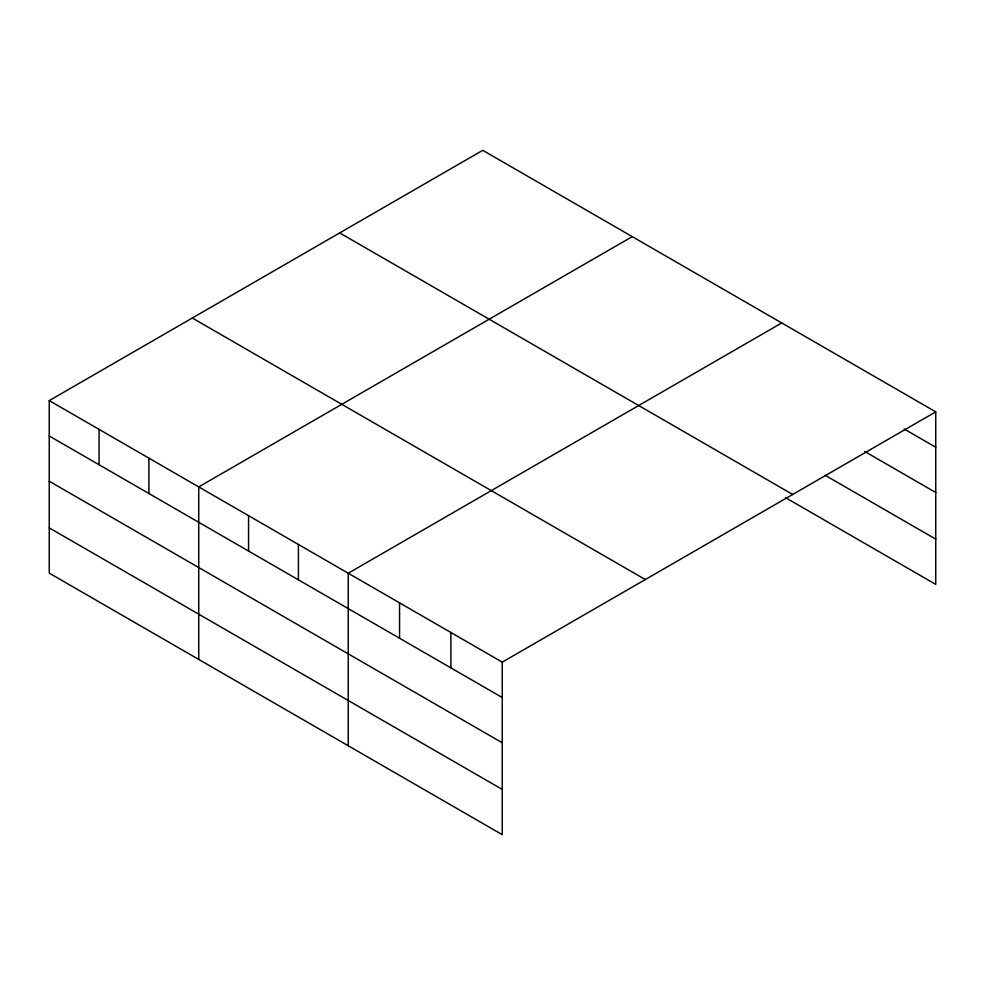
<?xml version="1.0" encoding="UTF-8"?>
<svg xmlns="http://www.w3.org/2000/svg" width="985" height="985" viewBox="0 0 985 985"><rect width="100%" height="100%" fill="white"/><g stroke="black" fill="none" stroke-linecap="round" stroke-linejoin="round"><path stroke-width="1.48" d="M49.25 400.612L502.252 662.142L502.252 834.677L49.25 573.135L49.25 400.612L482.748 150.323L935.75 411.865L935.75 584.388L785.673 497.745M632.235 236.634L198.736 486.91L198.736 659.445M781.733 322.945L348.234 573.221L348.234 745.756M502.252 662.142L935.75 411.865M904.156 429.004L935.75 447.239M864.658 451.462L935.75 492.5M825.171 475.287L935.75 539.14M339.69 232.916L792.691 494.458M192.309 318.02L645.31 579.549M49.25 435.986L502.252 697.528M49.25 481.246L502.252 742.776M49.25 527.874L502.252 789.416M450.908 632.505L450.908 667.879M399.565 602.857L399.565 638.243M298.406 544.446L298.406 579.833M248.565 515.684L248.565 551.058M148.907 458.148L148.907 493.522M99.079 429.374L99.079 464.76"/></g></svg>
